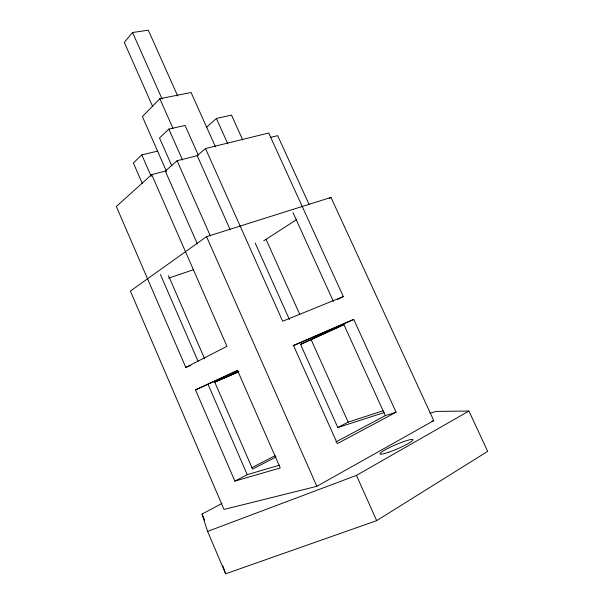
<?xml version="1.0" encoding="UTF-8"?>
<svg xmlns="http://www.w3.org/2000/svg" width="604" height="604" viewBox="0 0 604 604"><rect width="100%" height="100%" fill="white"/><g stroke="black" fill="none" stroke-linecap="round" stroke-linejoin="round"><path stroke-width="0.91" d="M177.697 95.998L148.327 30.2L132.548 32.488L124.318 42.423L152.601 106.357M215.454 146.847L191.09 92.503L159.826 98.716L142.385 116.61L166.568 171.544M157.591 151.143L141.797 154.903L133.356 162.967L142.242 183.314M198.308 155.153L185.081 125.451L168.833 129.082L159.516 137.976L171.846 165.904M337.538 299.448L343.321 296.564L268.712 133.023L205.496 148.531L197.214 155.689L177.085 160.702L165.315 171.121L151.71 174.594L116.323 206.485L185.798 367.413L190.856 365.329M206.643 127.202L216.391 118.46L231.475 115.085L242.71 139.917M206.56 236.655L130.381 291.053L224.024 509.444L316.866 486.318L433.763 420.618L330.977 197.425L206.56 236.655L316.866 486.318M263.737 240.815L296.874 219.433M329.444 198.414L330.977 197.425M221.947 503.457L202.038 514.072L207.602 531.407L225.639 573.8L376.685 520.633L487.677 451.362L468.908 411.045L436.216 411.407L429.95 413.31M207.602 531.407L356.443 475.393L468.908 411.045M396.081 412.215L337.349 443.6L293.469 345.397L353.748 319.418L396.081 412.215L385.299 415.643L335.899 441.939M234.881 481.109L280.256 467.941L237.485 370.343L195.5 389.89L234.881 481.109L247.232 474.676L279.546 465.163M344.053 324.386L300.581 344.408L337.81 427.534L348.191 422.128L383.132 410.758M276.013 456.956L252.57 469.104L214.692 381.954L238.61 371.596M251.853 467.7L275.167 455.658M185.798 367.413L226.961 346.318L151.71 174.594M195.5 389.89L237.802 370.622M293.136 345.858L353.748 319.418M300.581 344.408L343.767 324.824M214.307 382.241L238.512 371.754M214.805 382.136L238.935 371.679M343.321 296.564L282.672 321.23L205.496 148.531M168.599 278.134L193.28 269.799M337.81 427.534L384.189 412.57M431.958 421.147L433.763 420.618M270.592 137.387L277.651 135.628L309.142 204.514M292.985 212.578L333.416 301.509M343.668 324.069L385.299 415.643M216.391 118.46L227.821 143.858M266.032 239.335L299.765 314.39M311.196 339.818L348.191 422.128M255.145 242.959L289.467 319.599M356.443 475.393L376.685 520.633M197.214 155.689L230.139 229.618M132.548 32.488L162.144 99.139M159.826 98.716L172.986 128.365M168.833 129.082L182.544 160.03M177.085 160.702L210.366 235.93M165.315 171.121L197.38 243.956M141.797 154.903L151.219 176.421M168.516 275.696L204.605 358.738M160.43 274.51L198.082 361.343M208.101 384.438L247.232 474.676M202.038 514.072L204.59 520.074M222.884 565.895L225.639 573.8M388.402 452.321A17.886 2.212 -23.3 0 0 412.94 439.818A17.886 2.212 -23.3 0 0 388.138 448.259A17.886 2.212 -23.3 0 0 388.402 452.321"/></g></svg>
